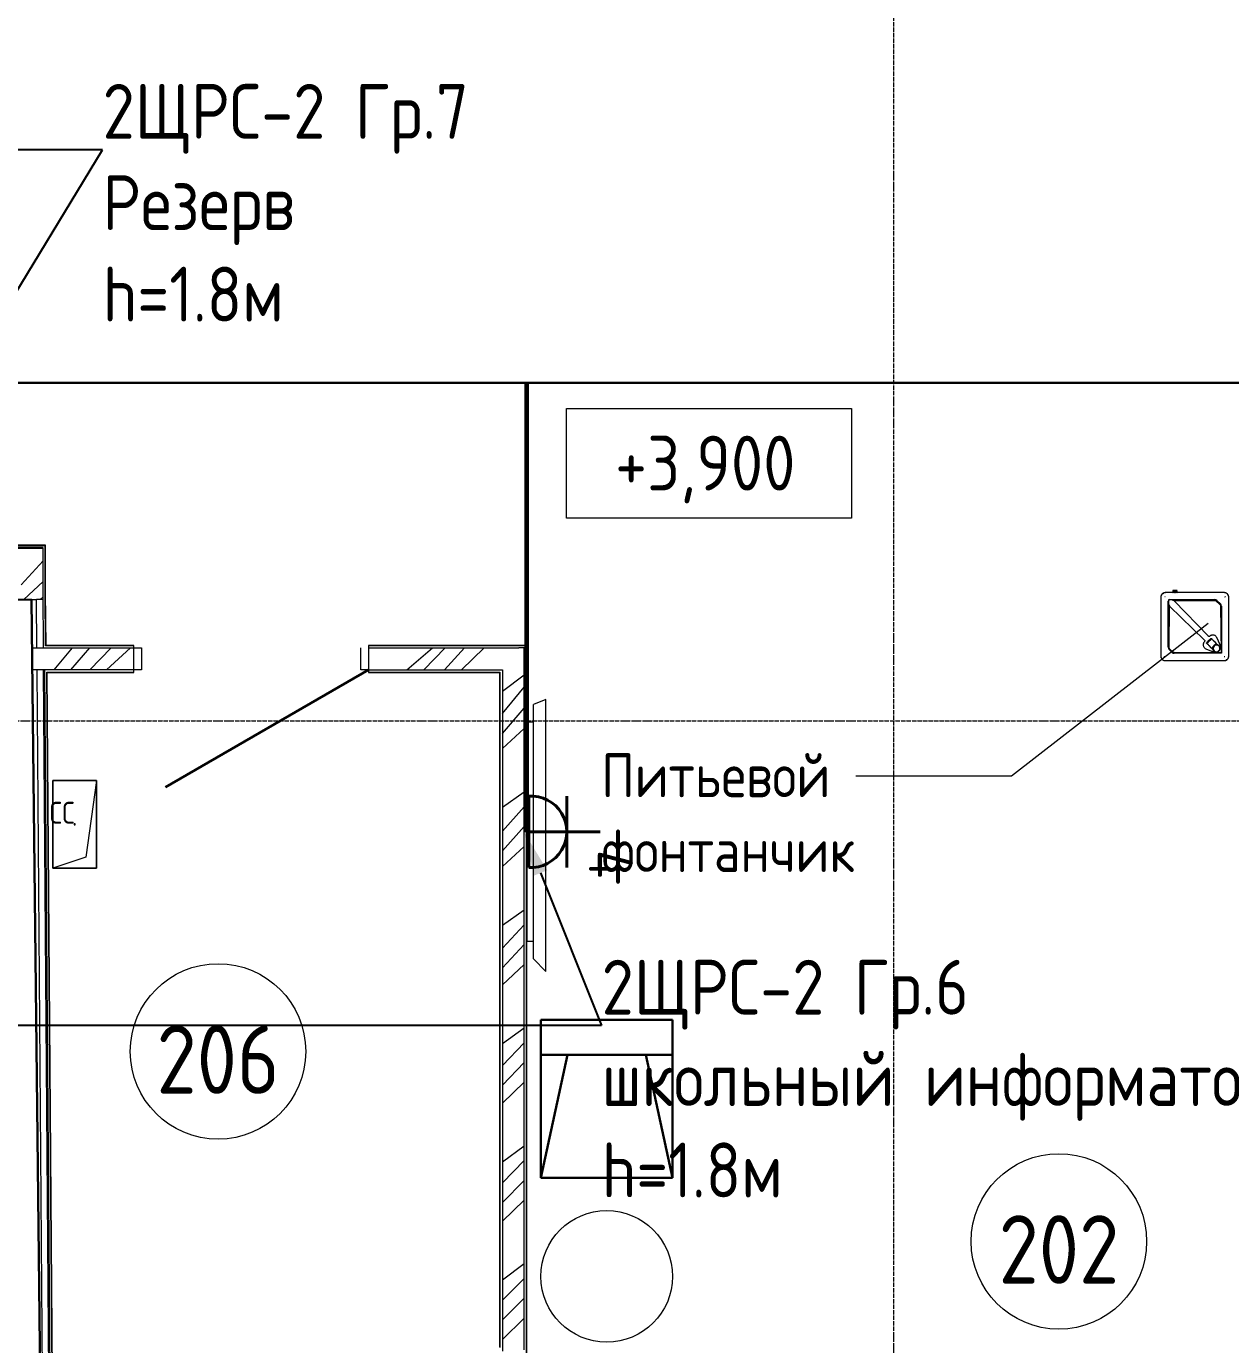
# Model space of a CAD drawing. Header units: millimetres. Extents: x -32 to 417638015, y -35 to 175284279.
# Drawn here: x 416927721 to 416933212, y 175237150 to 175243161 of the extents above; entities that cross this region are included whole.
import ezdxf
from ezdxf import colors
from ezdxf.entities.mleader import LeaderData, LeaderLine
from ezdxf.math import Vec2, Vec3

# ---------------------------------------------------------------- set-up
doc = ezdxf.new("R2010")
doc.units = ezdxf.units.MM
doc.linetypes.add('ADSK_Линия сетки', pattern=[25, 20, -2.5, 0, -2.5])
for name, color, linetype, lineweight in [('_ЭМ_гофра', 5, 'Continuous', 60), ('_ЭМ_ТХобщее_слой', 7, 'Continuous', 30), ('Аннотация', 7, 'Continuous', 18), ('Двери', 7, 'Continuous', 9), ('Обобщенные модели', 7, 'Continuous', 18), ('Оси', 253, 'Continuous', 9), ('Отметки', 7, 'Continuous', 9), ('Перекрытие', 7, 'Continuous', 18), ('Сантехника', 7, 'Continuous', 18), ('Стены несущие', 7, 'Continuous', 30), ('Стены отделка', 7, 'Continuous', 30), ('Стены штриховка', 7, 'Continuous', 9), ('ТХ', 5, 'Continuous', 0), ('ШТРИХОВКА', 252, 'Continuous', 15), ('ЭМ', 5, 'Continuous', 40), ('ЭМ_Лоток 1_2', 162, 'Continuous', 30), ('ЭОМ_Кабель Быт. розеток', 5, 'Continuous', 30)]:
    doc.layers.add(name, color=color, linetype=linetype, lineweight=lineweight)
doc.layers.add('_ЭМ_Надписи', color=7, linetype='Continuous')
doc.layers.add('ЭОМ_Лотки рабочие', color=5, linetype='Continuous')
doc.layers.add('Линии', color=7, linetype='Continuous', lineweight=9, true_color=0x00a600)
doc.styles.add('GOST Common', font='GOST_Common.ttf', dxfattribs={"width": 0.9, "height": 349.9999999999996})
doc.styles.add('GOST Common_1', font='GOST_Common.ttf', dxfattribs={"width": 0.9, "height": 250})
doc.styles.add('GOST Common_4', font='GOST_Common.ttf', dxfattribs={"width": 0.9, "height": 199.9999999999999})
doc.styles.add('GOST Common_5', font='GOST_Common.ttf', dxfattribs={"width": 0.9, "height": 200})
doc.styles.add('ЭОМ', font='isocpeur.ttf', dxfattribs={"width": 0.85, "height": 250})
doc.linetypes.add('Cable in the tray', pattern='A,5,[130,ltypeshp.shx,S=1,R=0,X=0,Y=0],1.5,[130,ltypeshp.shx,S=1.5,R=90,X=0,Y=-1],1,[130,ltypeshp.shx,S=1,R=0,X=0.5,Y=0],5', length=12.5)
pattern_1 = [(45, (686.3573730537319, 338.699590410115), (-269.4076836320746, 269.4076836320746), []), (45, (776.1599730537273, 338.699590410115), (-269.4076836320746, 269.4076836320746), []), (45, (865.9625730537227, 338.699590410115), (-269.4076836320746, 269.4076836320746), []), (45, (955.7653730537277, 338.699590410115), (-269.4076836320746, 269.4076836320746), [])]

# ---------------------------------------------------------------- blocks, each defined once
blk = doc.blocks.new('Тх 2 этаж')
at = {"color": 252, "true_color": 0x939598}
for p, q in [((50616.73850739014, 4224.753033608955), (50616.7385073863, 4944.753033607092)), ((50616.73850739014, 4224.753033608955), (50616.73850738455, 4944.753033607092)), ((50616.73850738636, 4944.753033608838), (51216.73850738636, 4944.75303361268)), ((51216.73850739002, 4224.753033614543), (51216.73850738641, 4944.753033614543)), ((50616.73850738717, 4784.533789311594), (51216.73850738711, 4784.533789313049)), ((51216.73850738711, 4784.533789312642), (50616.73850738717, 4784.533789308218)), ((50616.73850738269, 4224.753033614543), (50738.21215330018, 4784.533789313224)), ((50616.73850738269, 4224.753033610818), (50738.21215330018, 4784.533789313224)), ((51216.73850739002, 4224.753033614543), (51095.26486147253, 4784.533789313224)), ((51216.73850739002, 4224.753033610818), (51095.26486147253, 4784.533789313224)), ((51216.73850738996, 4224.753033609886), (50616.73850739014, 4224.753033608024)), ((51216.73850738996, 4224.753033613029), (50616.73850739014, 4224.753033609537))]:
    blk.add_line(p, q, dxfattribs=at)
at = {"layer": 'ТХ', "color": 252, "true_color": 0x939598}
for p, q in [((50582.7817554106, 6302.580593747029), (50552.7817554106, 6302.580593747029)), ((50552.7817554106, 6302.580593747029), (50552.7817554106, 5302.580593747029)), ((50582.7817554106, 5302.580593747029), (50552.7817554106, 5302.580593747029))]:
    blk.add_line(p, q, dxfattribs=at)
at = {"layer": 'ТХ', "color": 8}
for points in [[(50639.35029790553, 5166.012051252124), (50639.35029790553, 6406.012051252124), (50582.7817554106, 6382.580593747029)], [(50639.35029790553, 5166.012051252124), (50582.7817554106, 5222.580593747029), (50582.7817554106, 6382.580593747029)]]:
    blk.add_lwpolyline(points, dxfattribs=at)
at = {"layer": 'ТХ', "color": 252, "lineweight": 0, "true_color": 0x939598}
blk.add_circle((50916.73850739002, 3774.753033608955), 300, dxfattribs=at)
blk = doc.blocks.new('План 2 этажа')
at = {"lineweight": 9}
h = blk.add_hatch(dxfattribs=at)
h.set_pattern_fill('ANSI34', color=8, scale=20)
h.set_pattern_definition(pattern_1)
h.paths.add_polyline_path([(44851.35737305379, 8633.699590409546), (44751.35737305379, 8633.699590409546), (44751.35737305379, 5758.699590409992), (44851.35737305379, 5758.699590409992), (44851.35737305379, 5765.756545947838)])
h.paths.add_polyline_path([(44851.35737305379, 8965.756545947945), (44141.35737305379, 8965.756545947945), (44141.35737305379, 8865.756545947945), (44751.35737305379, 8865.756545947945), (44751.35737305379, 8633.699590409546), (44851.35737305379, 8633.699590409546)])
h.paths.add_polyline_path([(43071.35737305379, 8965.756545947945), (42607.41075392498, 8965.756545947945), (42608.51118958526, 8865.756545947628), (43071.35737305379, 8865.756545947945)])
h.paths.add_polyline_path([(44839.46919659205, 4703.69959041012), (44851.35737305385, 4703.69959041012), (44851.35737305385, 5758.699590409999), (44751.35737305385, 5758.699590409999), (44751.35737305385, 4703.69959041012), (44826.35737305385, 4703.69959041012)])
h.paths.add_polyline_path([(38937.34206282522, -5867.991590473376), (39332.84206282522, -5867.991590473376), (39332.84206282522, -5096.400681382468), (38937.34206282522, -5096.400681382468)], flags=9)
h.paths.add_polyline_path([(487.3420628252206, -5523.805950022027), (882.8420628252206, -5523.805950022027), (882.8420628252206, -4752.21504093112), (487.3420628252206, -4752.21504093112)], flags=9)
h.paths.add_polyline_path([(3487.342062825221, -5523.805950022034), (3882.842062825221, -5523.805950022034), (3882.842062825221, -4752.215040931126), (3487.342062825221, -4752.215040931126)], flags=9)
h.paths.add_polyline_path([(7622.042062825232, -5523.80595002204), (8049.042062825232, -5523.80595002204), (8049.042062825232, -4752.215040931132), (7622.042062825232, -4752.215040931132)], flags=9)
h.paths.add_polyline_path([(10637.34206282522, -5523.805950022047), (11032.84206282522, -5523.805950022047), (11032.84206282522, -4752.215040931139), (10637.34206282522, -4752.215040931139)], flags=9)
h.paths.add_polyline_path([(18537.34206282522, -5523.80595002206), (18932.84206282522, -5523.80595002206), (18932.84206282522, -4752.215040931151), (18537.34206282522, -4752.215040931151)], flags=9)
h.paths.add_polyline_path([(31035.79092646157, -5523.805950022078), (31431.29092646157, -5523.805950022078), (31431.29092646157, -4752.21504093117), (31035.79092646157, -4752.21504093117)], flags=9)
h.paths.add_polyline_path([(42337.34206282522, -5523.805950022096), (42732.84206282522, -5523.805950022096), (42732.84206282522, -4752.215040931189), (42337.34206282522, -4752.215040931189)], flags=9)
h.paths.add_polyline_path([(49290.09206282522, -5523.805950022107), (49780.09206282522, -5523.805950022107), (49780.09206282522, -4752.2150409312), (49290.09206282522, -4752.2150409312)], flags=9)
h.paths.add_polyline_path([(-5981.157937174779, -5523.80595002202), (-5648.657937174779, -5523.80595002202), (-5648.657937174779, -4752.215040931112), (-5981.157937174779, -4752.215040931112)], flags=9)
h.paths.add_polyline_path([(55758.59206282522, -5523.805950022118), (56311.59206282522, -5523.805950022118), (56311.59206282522, -4752.21504093121), (55758.59206282522, -4752.21504093121)], flags=9)
h.paths.add_polyline_path([(-10042.69405789487, -119.3787014977906), (-9584.19405789487, -119.3787014977906), (-9584.19405789487, 652.2122075931175), (-10042.69405789487, 652.2122075931175)], flags=9)
h.paths.add_polyline_path([(-10026.94405789487, 8180.621298502202), (-9599.94405789487, 8180.621298502202), (-9599.94405789487, 8952.212207593111), (-10026.94405789487, 8952.212207593111)], flags=9)
h.paths.add_polyline_path([(-10011.64405789482, 12830.6212985022), (-9616.144057894824, 12830.6212985022), (-9616.144057894824, 13602.21220759311), (-10011.64405789482, 13602.21220759311)], flags=9)
h.paths.add_polyline_path([(-10042.69405789481, 20130.6212985022), (-9584.194057894812, 20130.6212985022), (-9584.194057894812, 20902.2122075931), (-10042.69405789481, 20902.2122075931)], flags=9)
h.paths.add_polyline_path([(-10011.64405789477, 36430.62129850218), (-9616.144057894766, 36430.62129850218), (-9616.144057894766, 37202.21220759309), (-10011.64405789477, 37202.21220759309)], flags=9)
h.paths.add_polyline_path([(-10058.89405789471, 42930.62129850216), (-9568.894057894708, 42930.62129850216), (-9568.894057894708, 43702.21220759307), (-10058.89405789471, 43702.21220759307)], flags=9)
h.paths.add_polyline_path([(-10026.94405789487, 1680.62129850221), (-9599.94405789487, 1680.62129850221), (-9599.94405789487, 2452.212207593117), (-10026.94405789487, 2452.212207593117)], flags=9)
h.paths.add_polyline_path([(46258.59206282522, -5523.805950022103), (46811.59206282522, -5523.805950022103), (46811.59206282522, -4752.215040931194), (46258.59206282522, -4752.215040931194)], flags=9)
h = blk.add_hatch()
h.set_pattern_fill('ANSI34', color=8, scale=20)
h.set_pattern_definition(pattern_1)
h.paths.add_polyline_path([(42535.92272609222, 9422.044192953355), (40744.4878665476, 9422.044192953384), (40744.4878665476, 9066.341918496753), (40844.48786654766, 9066.34191849675), (40844.48786654766, 9322.04419295337), (42535.92272609222, 9322.044192953435)])
h.paths.add_polyline_path([(42656.92955357162, 9422.044192953355), (42535.92272609222, 9422.044192953355), (42535.92272609222, 9322.044192953435), (42556.92955357162, 9322.044192953435), (42556.92955357162, 9186.462795918487), (42656.92955357162, 9187.441863568827)])
at = {"layer": 'Аннотация', "color": 8, "lineweight": 20}
for p, q in [((45043.95603996294, 9557.225592508723), (45043.95603996294, 10057.22559250872)), ((45043.95603996294, 10057.22559250872), (46343.95603996294, 10057.22559250872)), ((46343.95603996294, 10057.22559250872), (46343.95603996294, 9557.225592508723)), ((46343.95603996294, 9557.225592508723), (45043.95603996294, 9557.225592508723))]:
    blk.add_line(p, q, dxfattribs=at)
at = {"layer": 'Аннотация', "color": 8}
for p, q in [((47969.39133530209, 9077.838878569059), (47073.77103354956, 8381.043858021796)), ((46819.4486757472, 8381.043858021796), (46363.79423486738, 8381.043858021796)), ((47073.77103354956, 8381.043858021796), (46819.4486757472, 8381.043858021796))]:
    blk.add_line(p, q, dxfattribs=at)
at = {"layer": 'Двери', "color": 8, "lineweight": 30}
blk.add_line((44141.3573730538, 8865.756545946977), (43214.71019100445, 8330.756545946975), dxfattribs=at)
at = {"layer": 'Линии', "color": 8}
for centre in [(43454.940588678, 7125.961859948991), (47289.29681928712, 6259.574660462851)]:
    blk.add_circle(centre, 400, dxfattribs=at)
at = {"layer": 'Обобщенные модели', "color": 8}
for p, q in [((42701.35737305373, 7961.439942867506), (42701.35737305373, 8361.439942867511)), ((42701.35737305373, 8361.439942867511), (42901.35737305373, 8361.439942867511)), ((42901.35737305373, 8361.439942867511), (42701.35737305373, 8361.439942867511)), ((42701.35737305373, 8361.439942867511), (42701.35737305373, 7961.439942867506)), ((42901.35737305373, 8361.439942867511), (42851.35737305374, 8011.439942867509)), ((42901.35737305373, 8361.439942867511), (42901.35737305373, 7961.439942867506)), ((42901.35737305373, 7961.439942867506), (42901.35737305373, 8361.439942867511)), ((42851.35737305374, 8011.439942867509), (42701.35737305373, 7961.439942867506)), ((42901.35737305373, 7961.439942867506), (42701.35737305373, 7961.439942867506)), ((42701.35737305373, 7961.439942867506), (42901.35737305373, 7961.439942867506))]:
    blk.add_line(p, q, dxfattribs=at)
for radius, start, end in [(2.500000000000002, 0, 180), (2.499999999999998, 120.0000000000103, 180), (2.500000000000002, 180, 0), (2.499999999999999, 239.9999999999897, 345.0000000000325), (2.500000000000002, 14.99999999996748, 90)]:
    blk.add_arc((42801.35737305373, 8161.439942867509), radius, start, end, dxfattribs=at)
at = {"layer": 'Оси', "color": 8, "linetype": 'ADSK_Линия сетки'}
for p, q in [((46535.92272609216, -4690.674102031721), (46535.92272609228, 43330.54485976358)), ((-9428.371165078948, 8633.699590409724), (56691.21025106532, 8633.69959040951))]:
    blk.add_line(p, q, dxfattribs=at)
at = {"layer": 'Перекрытие', "color": 8}
for p, q in [((43071.35737305379, 8965.756545947937), (43106.35737305373, 8965.756545947937)), ((43106.35737305373, 8965.75654594793), (43106.35737305373, 8865.756545947937)), ((44106.35737305379, 8865.756545947937), (44106.35737305373, 8965.75654594793)), ((43106.35737305373, 8865.756545947937), (43071.35737305379, 8865.756545947937)), ((44141.35737305379, 8865.756545947937), (44106.35737305373, 8865.756545947937))]:
    blk.add_line(p, q, dxfattribs=at)
at = {"layer": 'Сантехника', "color": 8}
for p, q in [((47772.49195984322, 9200.128395515074), (47774.35066443951, 9200.128395515068)), ((48042.85737305399, 9218.128395515078), (47774.85737305399, 9218.128395515078)), ((47808.8294188423, 9218.17440643988), (47807.35569828393, 9218.17440643988)), ((47808.62444828393, 9218.17440643988), (47809.92818857335, 9218.17440643988)), ((47815.60569828393, 9218.17440643988), (47812.85569828393, 9218.17440643988)), ((47816.15569828393, 9218.17440643988), (47820.55569828393, 9218.17440643988)), ((47816.15569828393, 9218.17440643988), (47820.55569828393, 9218.17440643988)), ((47823.85569828393, 9218.17440643988), (47821.10569828393, 9218.17440643988)), ((47826.78320799451, 9218.17440643988), (47828.08694828393, 9218.17440643988)), ((47829.35569828393, 9218.17440643988), (47827.88197772556, 9218.17440643988)), ((48045.85737305389, 9197.635104129493), (48045.85737305389, 9199.49380872575)), ((48046.73479819082, 9200.12839551508), (48048.34066649029, 9200.128395515087)), ((48048.58900854414, 9199.502516497074), (48048.58900854414, 9198.327175746692)), ((47753.85737305399, 9197.128395515081), (47753.85737305399, 8929.128395515081)), ((47787.23237305394, 8969.341598950647), (47787.23237305394, 9178.878395515148)), ((47788.43020542494, 9178.878395515148), (47788.43020542494, 9170.946329154964)), ((47788.82587201142, 9167.861641127274), (47793.41247417305, 9155.897275069105)), ((47791.47547129152, 8969.341598950647), (47793.41247417305, 9155.897275069101)), ((47793.41247417305, 9155.897275069101), (47952.73578728196, 9001.428905791561)), ((47795.4823730539, 9187.128395515112), (48000.26916961833, 9187.128395515112)), ((47799.10746034524, 9185.930563144106), (47795.4823730539, 9185.930563144108)), ((47795.68548523728, 9187.128395515112), (47796.88331760828, 9185.930563144108)), ((47796.88331760828, 9185.93056314411), (47795.68548523728, 9187.128395515112)), ((47814.3586359925, 9180.870810040708), (47802.19214837292, 9185.534896557623)), ((47814.3586359925, 9180.870810040708), (48000.26916961833, 9182.487826309838)), ((47970.80286222187, 9019.495980731466), (47814.3586359925, 9180.870810040708)), ((48006.94864639915, 9179.807872295929), (48023.38242873051, 9163.815247756094)), ((48010.16866455494, 9183.027890451724), (48026.38186799054, 9166.814687016127)), ((48026.33878129623, 9156.915192079516), (48028.5951171964, 8943.390651372622)), ((48030.48237305393, 9156.915192079516), (48030.48237305393, 8941.503395515088)), ((48063.85737305399, 8929.128395515081), (48063.85737305399, 9197.128395515081)), ((47805.17108155288, 8945.603900578477), (47791.33287811733, 8959.442104014035)), ((47807.91374843827, 8948.346567463865), (47794.26426152662, 8962.373487423329)), ((47958.80646632492, 8962.599178281367), (47992.20606194592, 8947.590383868466)), ((47963.29888338454, 8986.704202234498), (47966.26777553746, 8983.735310081562)), ((47966.48251200665, 8983.940623397319), (47963.38466172348, 8986.625428804507)), ((47983.54800879172, 8967.224556341736), (47975.6088537957, 8975.163711337755)), ((47985.08288245809, 8965.689682675364), (47983.54800879172, 8967.224556341735)), ((47994.2405655651, 8956.531999568353), (47985.08288245809, 8965.689682675364)), ((47988.25045848759, 9005.717993031678), (47985.28156633465, 9008.686885184612)), ((47985.36033976458, 9008.601106845603), (47988.04514517176, 9005.503256562451)), ((47994.41990380053, 8952.79125764361), (47990.20278929488, 8968.29850269301)), ((47990.45535401772, 8969.252565023027), (48001.88969474517, 8981.245838316498)), ((47991.35371443421, 8967.14757755367), (47995.57082893987, 8951.640332504272)), ((48003.04061988452, 8980.094913177158), (47991.60627915706, 8968.10163988369)), ((47995.93067617864, 8997.268295826074), (47999.22568128815, 8993.973290716569)), ((47996.82205723133, 8996.376914773386), (48004.76121222731, 8988.437759777333)), ((48002.83227912302, 8981.545346273802), (48018.6334601714, 8978.109024558575)), ((48019.78438531074, 8976.958099419237), (48003.98320426236, 8980.394421134462)), ((48004.76121222731, 8988.437759777331), (48006.29608589369, 8986.90288611096)), ((48006.29608589369, 8986.90288611096), (48015.25609391562, 8977.942878089023)), ((48024.45108285211, 8979.805679097708), (48009.47259793006, 9013.223488470003)), ((48012.99028357521, 8947.863813848158), (48024.43263232052, 8959.865486606801)), ((48020.23892736914, 8976.711143870409), (48019.08800222979, 8977.86206900976)), ((48024.68519704337, 8960.819548936819), (48020.47440496575, 8976.303545046521)), ((47769.12573756375, 8927.929615283454), (47769.12573756375, 8926.75427453308)), ((47770.97994791711, 8926.128395515103), (47769.37407961763, 8926.128395515101)), ((47771.85737305394, 8928.621686900638), (47771.85737305394, 8926.762982304346)), ((47774.85737305399, 8908.128395515087), (48042.85737305399, 8908.128395515087)), ((48028.5951171964, 8943.390651372622), (47815.07057648949, 8945.28716654577)), ((48030.48237305393, 8941.503395515088), (47815.07057648949, 8941.503395515088)), ((47994.6499049051, 8952.393138327732), (47995.80083004444, 8951.242213188383)), ((47996.24480083799, 8951.001001073928), (48012.04769919736, 8947.564305890855)), ((48028.5951171964, 8943.390651372622), (48030.48237305393, 8941.503395515088)), ((48045.22278626463, 8926.128395515105), (48043.36408166836, 8926.128395515107))]:
    blk.add_line(p, q, dxfattribs=at)
at = {"layer": 'Сантехника', "color": 8, "lineweight": 9}
for p, q in [((47808.62444828398, 9228.19882073312), (47809.22303996103, 9227.60022905607)), ((47818.35569828393, 9228.19882073311), (47808.62444828393, 9228.19882073311)), ((47809.22303996103, 9227.60022905607), (47808.62444828398, 9227.001637379019)), ((47808.62444828398, 9227.001637379019), (47809.22303996103, 9226.403045701967)), ((47818.35569828393, 9227.001637379006), (47808.62444828393, 9227.001637379006)), ((47809.22303996103, 9226.403045701967), (47808.62444828398, 9225.804454024918)), ((47808.62444828398, 9225.804454024918), (47809.22303996103, 9225.205862347866)), ((47818.35569828393, 9225.804454024903), (47808.62444828393, 9225.804454024903)), ((47809.22303996103, 9225.205862347866), (47808.62444828398, 9224.607270670815)), ((47808.62444828398, 9224.607270670815), (47809.22303996103, 9224.008678993763)), ((47818.35569828393, 9224.6072706708), (47808.62444828393, 9224.6072706708)), ((47809.22303996103, 9224.008678993763), (47808.62444828398, 9223.410087316704)), ((47808.62444828398, 9223.410087316704), (47809.22303996103, 9222.811495639653)), ((47818.35569828393, 9223.410087316697), (47808.62444828393, 9223.410087316697)), ((47809.22303996103, 9222.811495639653), (47808.62444828398, 9222.212903962603)), ((47808.62444828398, 9222.212903962603), (47809.22303996104, 9221.614312285552)), ((47818.35569828393, 9222.212903962592), (47808.62444828393, 9222.212903962592)), ((47809.22303996103, 9221.614312285552), (47808.62444828398, 9221.0157206085)), ((47808.62444828398, 9221.0157206085), (47809.22303996104, 9220.417128931449)), ((47818.35569828393, 9221.01572060849), (47808.62444828393, 9221.01572060849)), ((47809.22303996104, 9220.417128931449), (47808.62444828398, 9219.8185372544)), ((47808.62444828398, 9219.8185372544), (47809.22303996104, 9219.219945577348)), ((47818.35569828393, 9219.818537254387), (47808.62444828393, 9219.818537254387)), ((47809.22303996104, 9219.219945577348), (47808.62444828398, 9218.621353900297)), ((47808.62444828398, 9218.621353900297), (47809.22303996104, 9218.022762223247)), ((47818.35569828393, 9218.621353900282), (47808.62444828393, 9218.621353900282)), ((47818.35569828393, 9227.60022905606), (47809.22303996098, 9227.60022905606)), ((47818.35569828393, 9226.403045701954), (47809.22303996098, 9226.403045701954)), ((47818.35569828393, 9225.205862347852), (47809.22303996098, 9225.205862347852)), ((47818.35569828393, 9224.008678993749), (47809.22303996098, 9224.008678993749)), ((47818.35569828393, 9222.811495639644), (47809.22303996098, 9222.811495639644)), ((47818.35569828393, 9221.614312285541), (47809.22303996098, 9221.614312285541)), ((47818.35569828393, 9220.417128931438), (47809.22303996098, 9220.417128931438)), ((47818.35569828393, 9219.219945577335), (47809.22303996098, 9219.219945577335)), ((47810.85569828393, 9228.19882073311), (47818.35569828393, 9228.19882073311)), ((47818.35569828393, 9228.19882073311), (47825.85569828393, 9228.19882073311)), ((47828.08694828393, 9228.19882073311), (47818.35569828393, 9228.19882073311)), ((47827.48835660688, 9227.60022905606), (47818.35569828393, 9227.60022905606)), ((47828.08694828393, 9227.001637379006), (47818.35569828393, 9227.001637379006)), ((47827.48835660688, 9226.403045701954), (47818.35569828393, 9226.403045701954)), ((47828.08694828393, 9225.804454024903), (47818.35569828393, 9225.804454024903)), ((47827.48835660688, 9225.205862347852), (47818.35569828393, 9225.205862347852)), ((47828.08694828393, 9224.6072706708), (47818.35569828393, 9224.6072706708)), ((47827.48835660688, 9224.008678993749), (47818.35569828393, 9224.008678993749)), ((47828.08694828393, 9223.410087316697), (47818.35569828393, 9223.410087316697)), ((47827.48835660688, 9222.811495639644), (47818.35569828393, 9222.811495639644)), ((47828.08694828393, 9222.212903962592), (47818.35569828393, 9222.212903962592)), ((47827.48835660688, 9221.614312285541), (47818.35569828393, 9221.614312285541)), ((47828.08694828393, 9221.01572060849), (47818.35569828393, 9221.01572060849)), ((47827.48835660688, 9220.417128931438), (47818.35569828393, 9220.417128931438)), ((47828.08694828393, 9219.818537254387), (47818.35569828393, 9219.818537254387)), ((47827.48835660688, 9219.219945577335), (47818.35569828393, 9219.219945577335)), ((47828.08694828393, 9218.621353900282), (47818.35569828393, 9218.621353900282)), ((47827.48835660693, 9227.60022905607), (47828.08694828398, 9228.19882073312)), ((47828.08694828398, 9227.001637379019), (47827.48835660693, 9227.60022905607)), ((47827.48835660693, 9226.403045701967), (47828.08694828398, 9227.001637379019)), ((47828.08694828398, 9225.804454024918), (47827.48835660693, 9226.403045701967)), ((47827.48835660693, 9225.205862347866), (47828.08694828398, 9225.804454024918)), ((47828.08694828398, 9224.607270670815), (47827.48835660693, 9225.205862347866)), ((47827.48835660693, 9224.008678993763), (47828.08694828398, 9224.607270670815)), ((47828.08694828398, 9223.410087316704), (47827.48835660693, 9224.008678993763)), ((47827.48835660693, 9222.811495639653), (47828.08694828398, 9223.410087316704)), ((47828.08694828398, 9222.212903962603), (47827.48835660693, 9222.811495639653)), ((47827.48835660693, 9221.614312285552), (47828.08694828398, 9222.212903962603)), ((47828.08694828398, 9221.0157206085), (47827.48835660693, 9221.614312285552)), ((47827.48835660693, 9220.417128931449), (47828.08694828398, 9221.0157206085)), ((47828.08694828398, 9219.8185372544), (47827.48835660693, 9220.417128931449)), ((47827.48835660693, 9219.219945577348), (47828.08694828398, 9219.8185372544)), ((47828.08694828398, 9218.621353900297), (47827.48835660693, 9219.219945577348)), ((47827.48835660693, 9218.022762223247), (47828.08694828398, 9218.621353900297))]:
    blk.add_line(p, q, dxfattribs=at)
at = {"layer": 'Сантехника', "color": 8, "flags": 128}
for points in [[(47774.85737305399, 9218.128395515078), (47774.01759703607, 9218.11159775496), (47773.17916448064, 9218.061231347432), (47772.34341670093, 9217.977376868002), (47771.5116907151, 9217.860168465966), (47770.6853171073, 9217.709793649741), (47769.86561789902, 9217.526492986974), (47769.05390443414, 9217.310559719604), (47768.25147528105, 9217.062339294804), (47767.45961415521, 9216.782228812317), (47766.6795878655, 9216.470676389132), (47765.91264428761, 9216.128180442696), (47765.16001036762, 9215.75528889344), (47764.42289015927, 9215.352598288306), (47763.70246289766, 9214.920752846356), (47762.99988111269, 9214.46044342818), (47762.31626878538, 9213.97240643065), (47761.6527195496, 9213.457422608853), (47761.0102949426, 9212.916315827038), (47760.39002270667, 9212.349951740633), (47759.7928951451, 9211.759236411373), (47759.2198675346, 9211.145114857743), (47758.67185659712, 9210.50856954325), (47758.14973903323, 9209.850618804587), (47757.65435011967, 9209.172315222597), (47757.18648237303, 9208.474743938312), (47756.74688428188, 9207.759020916968), (47756.33625910941, 9207.026291162729), (47755.95526376828, 9206.277726886889), (47755.60450776979, 9205.514525632609), (47755.28455224868, 9204.737908359093), (47754.99590906555, 9203.949117488293), (47754.73903998792, 9203.149414917354), (47754.51435595151, 9202.340079999776), (47754.32221640285, 9201.522407498796), (47754.16292872424, 9200.697705515982), (47754.03674774197, 9199.867293398574), (47753.94387531871, 9199.032499628836), (47753.8844600305, 9198.194659698678), (47753.85859692917, 9197.35511397331), (47753.85737305399, 9197.128395515081)], [(48063.85737305399, 9197.128395515081), (48063.84057529388, 9197.968171532997), (48063.79020888635, 9198.806604088431), (48063.70635440692, 9199.642351868139), (48063.58914600487, 9200.474077853982), (48063.43877118865, 9201.30045146178), (48063.25547052588, 9202.120150670047), (48063.03953725851, 9202.931864134918), (48062.79131683372, 9203.734293288024), (48062.51120635124, 9204.52615441385), (48062.19965392804, 9205.306180703565), (48061.85715798161, 9206.073124281464), (48061.48426643235, 9206.825758201447), (48061.08157582722, 9207.562878409795), (48060.64973038527, 9208.283305671415), (48060.18942096709, 9208.985887456376), (48059.70138396956, 9209.66949978369), (48059.18640014776, 9210.33304901947), (48058.64529336595, 9210.97547362648), (48058.07892927955, 9211.5957458624), (48057.48821395028, 9212.192873423965), (48056.87409239666, 9212.76590103446), (48056.23754708216, 9213.313911971953), (48055.5795963435, 9213.836029535849), (48054.90129276151, 9214.3314184494), (48054.20372147722, 9214.799286196048), (48053.48799845589, 9215.238884287191), (48052.75526870164, 9215.649509459665), (48052.0067044258, 9216.030504800789), (48051.24350317152, 9216.381260799282), (48050.466885898, 9216.701216320389), (48049.67809502721, 9216.989859503523), (48048.87839245627, 9217.246728581145), (48048.06905753869, 9217.471412617559), (48047.25138503771, 9217.663552166214), (48046.42668305489, 9217.822839844834), (48045.59627093749, 9217.9490208271), (48044.76147716774, 9218.041893250369), (48043.9236372376, 9218.101308538566), (48043.08409151221, 9218.12717163991), (48042.85737305399, 9218.128395515078)], [(47788.43020542494, 9170.946329154964), (47788.44271550777, 9170.346268247895), (47788.47969996833, 9169.747366538542), (47788.53954525437, 9169.175752816995), (47788.61964044509, 9168.656365357276), (47788.71649116006, 9168.211863914228), (47788.82587201142, 9167.861641127274)], [(47802.19214837292, 9185.534896557623), (47801.84192558597, 9185.644277408988), (47801.39742414292, 9185.741128123955), (47800.87803668321, 9185.821223314679), (47800.30642296166, 9185.881068600713), (47799.70752125231, 9185.918053061276), (47799.10746034524, 9185.930563144108)], [(47963.38466172348, 8986.625428804507), (47963.07768461708, 8986.993264541907), (47962.9012001587, 8987.463167370486), (47962.86503957481, 8988.008960927913), (47962.97121722348, 8988.60024129012), (47963.21381838268, 8989.204070649415)], [(47963.21381838269, 8989.204070649414), (47966.86466025507, 8995.08942487852), (47971.50184907486, 9000.483919494221), (47976.89634369056, 9005.121108314017), (47982.78169791967, 9008.77195018641)], [(47982.78169791967, 9008.771950186403), (47983.38552727896, 9009.014551345606), (47983.97680764117, 9009.12072899427), (47984.52260119859, 9009.084568410386), (47984.99250402718, 9008.908083952005), (47985.36033976458, 9008.601106845601)], [(47753.85737305399, 8929.128395515081), (47753.87417081412, 8928.288619497165), (47753.92453722164, 8927.450186941733), (47754.00839170106, 8926.614439162016), (47754.12560010311, 8925.782713176182), (47754.27597491933, 8924.956339568384), (47754.4592755821, 8924.136640360117), (47754.67520884947, 8923.324926895237), (47754.92342927425, 8922.522497742139), (47755.20353975676, 8921.730636616305), (47755.51509217994, 8920.9506103266), (47755.85758812638, 8920.183666748691), (47756.23047967563, 8919.431032828717), (47756.63317028076, 8918.693912620358), (47757.06501572271, 8917.97348535874), (47757.52532514089, 8917.270903573788), (47758.01336213842, 8916.587291246466), (47758.52834596023, 8915.923742010686), (47759.06945274204, 8915.281317403682), (47759.63581682843, 8914.661045167764), (47760.22653215771, 8914.06391760619), (47760.84065371133, 8913.490889995695), (47761.47719902583, 8912.942879058202), (47762.13514976448, 8912.420761494315), (47762.81345334648, 8911.925372580756), (47763.51102463077, 8911.457504834116), (47764.22674765211, 8911.017906742964), (47764.95947740634, 8910.6072815705), (47765.70804168218, 8910.226286229374), (47766.47124293646, 8909.875530230873), (47767.24786020998, 8909.555574709766), (47768.03665108078, 8909.266931526641), (47768.83635365173, 8909.01006244901), (47769.6456885693, 8908.785378412604), (47770.46336107027, 8908.593238863941), (47771.28806305309, 8908.433951185321), (47772.11847517049, 8908.307770203055), (47772.95326894024, 8908.214897779795), (47773.79110887039, 8908.155482491598), (47774.63065459577, 8908.129619390254), (47774.85737305399, 8908.128395515087)], [(48042.85737305399, 8908.128395515087), (48043.69714907192, 8908.145193275202), (48044.53558162734, 8908.195559682732), (48045.37132940705, 8908.279414162153), (48046.20305539289, 8908.396622564187), (48047.02942900069, 8908.546997380414), (48047.84912820896, 8908.730298043181), (48048.66084167384, 8908.94623131056), (48049.46327082692, 8909.194451735351), (48050.25513195276, 8909.474562217847), (48051.03515824247, 8909.786114641023), (48051.80210182037, 8910.128610587468), (48052.55473574036, 8910.501502136713), (48053.29185594872, 8910.90419274185), (48054.01228321032, 8911.336038183807), (48054.71486499528, 8911.796347601985), (48055.3984773226, 8912.284384599505), (48056.06202655838, 8912.79936842131), (48056.70445116539, 8913.340475203126), (48057.32472340132, 8913.906839289522), (48057.92185096288, 8914.49755461879), (48058.49487857337, 8915.111676172412), (48059.04288951087, 8915.748221486914), (48059.56500707475, 8916.406172225568), (48060.06039598831, 8917.084475807558), (48060.52826373495, 8917.782047091852), (48060.9678618261, 8918.497770113196), (48061.37848699858, 8919.230499867426), (48061.75948233969, 8919.979064143265), (48062.11023833819, 8920.742265397554), (48062.43019385931, 8921.518882671071), (48062.71883704243, 8922.30767354187), (48062.97570612006, 8923.10737611281), (48063.20039015647, 8923.916711030386), (48063.39252970513, 8924.734383531366), (48063.55181738374, 8925.559085514173), (48063.67799836602, 8926.38949763158), (48063.77087078928, 8927.224291401328), (48063.83028607748, 8928.062131331477), (48063.85614917883, 8928.901677056854), (48063.85737305399, 8929.128395515081)]]:
    blk.add_lwpolyline(points, dxfattribs=at)
at = {"layer": 'Сантехника', "color": 8}
for centre, radius, start, end in [((47774.85737305394, 9197.12839551507), 20.99999999998958, 140.2839947038762, 180), ((47774.85737305394, 9197.12839551507), 20.99999999998958, 113.6770967983644, 135.8149915122016), ((47771.86287989775, 9202.628395515036), 12.99999999999999, 122.0346134766569, 132.0600837746558), ((47774.85737305394, 9197.12839551507), 20.99999999998958, 102.5039300360908, 111.3737143650064), ((47774.85737305394, 9197.12839551507), 20.99999999998955, 90, 97.6171566622461), ((48042.85737305394, 9197.12839551507), 20.99999999998952, 50.28399470372943, 90), ((48042.85737305394, 9197.12839551507), 20.99999999998952, 23.67709679837615, 45.81499151219952), ((48042.85737305394, 9197.12839551507), 20.99999999998954, 12.50393003584219, 21.37371436520052), ((48042.85737305394, 9197.12839551507), 20.99999999998957, 0, 7.617156662128985), ((47795.4823730539, 9178.878395515148), 8.249999999963428, 90, 180), ((47795.4823730539, 9178.878395515148), 7.052167628959346, 90, 180), ((48000.26916961833, 9173.128395515112), 14.00000000000012, 45.0000000000737, 90), ((48016.48237305393, 9156.915192079516), 14.00000000000018, 0, 45.0000000000737), ((47801.23237305394, 8969.341598950647), 14.00000000000014, 180, 225.0000000000737), ((47774.85737305394, 8929.12839551507), 20.99999999998959, 180, 187.1754093742181), ((47774.85737305394, 8929.12839551507), 20.99999999998957, 192.5039300358422, 201.3737143652005), ((47774.85737305394, 8929.12839551507), 20.99999999998956, 203.6770967983761, 225.8149915121269), ((47774.85737305394, 8929.12839551507), 20.99999999998955, 230.2839947037294, 270), ((47815.07057648949, 8955.503395515088), 14.00000000000015, 225.0000000000737, 270), ((48042.85737305394, 8929.12839551507), 20.99999999998953, 270, 277.6171566622461), ((48042.85737305394, 8929.12839551507), 20.99999999998956, 282.5039300356838, 291.3737143654326), ((48042.85737305394, 8929.12839551507), 20.99999999998957, 293.6770967983226, 315.8149915122016), ((48045.85186621012, 8923.628395515103), 13.00000000000001, 302.0346134766569, 312.0600837747256), ((48042.85737305394, 8929.12839551507), 20.99999999998956, 320.2839947038762, 0)]:
    blk.add_arc(centre, radius, start, end, dxfattribs=at)
for centre, major_axis, ratio, start_param, end_param in [((47968.38909588097, 8985.85663042511), (2.121320343559622, 2.121320343559665), 0.6691306063588587, 2.01620351510258, 3.199064863080772), ((47989.69138474295, 8982.294383826173), (22.70975733610698, 22.70975733610766), 0.6691306063588601, 1.125389138488788, 2.016203515102494), ((47744.70608462969, 8744.260942171746), (230.9027691660047, 230.902769166012), 0.6691306063588588, 0, 0.05747220949082692), ((47986.12913814397, 9003.59667268811), (2.121320343559612, 2.121320343559675), 0.6691306063588609, 6.225713097689566, 7.408574445668363), ((48227.72482639734, 9227.279683939394), (230.9027691660047, 230.9027691660121), 0.6691306063588591, 3.084120444098905, 3.141592653589771), ((47991.14537367273, 8968.598010650314), (0.7071067811865122, 0.707106781186586), 0.9510565162951398, 1.595876697681477, 2.643074248878042), ((47992.29629881206, 8967.447085510974), (0.7071067811866351, 0.7071067811864714), 0.9510565162951513, 1.595876697681637, 2.643074248878234), ((48007.99965452178, 8963.986114047235), (10.8907910240618, 10.89079102406147), 0.9510565162951542, 1.570796326794909, 4.712388980384692), ((48007.99965452178, 8963.986114047235), (10.89079102406176, 10.8907910240614), 0.9510565162951539, 4.712388980384693, 7.85398163397449), ((48002.57971440018, 8980.591283943782), (0.7071067811863435, 0.707106781186762), 0.9510565162951523, 0.5486791464846914, 1.595876697681225), ((48003.73063953952, 8979.440358804442), (0.7071067811865976, 0.707106781186514), 0.9510565162951506, 0.5486791464850701, 1.595876697681583), ((48019.5318205879, 8976.004037089217), (0.7071067811864356, 0.7071067811866715), 0.9510565162951443, 5.784666902467666, 6.831864453664395), ((48023.74261266552, 8960.520040979516), (0.7071067811864752, 0.7071067811866174), 0.9510565162951513, 4.737469351271228, 5.784666902467784), ((47996.49149167414, 8951.932874818134), (0.6906616297533162, 0.6906616297534995), 0.9510565162951385, 2.643074248878061, 3.690271800074629), ((48012.30026392021, 8948.518368220874), (0.7071067811864755, 0.7071067811866117), 0.9510565162951601, 3.690271800074661, 4.737469351271182)]:
    blk.add_ellipse(centre, major_axis=major_axis, ratio=ratio, start_param=start_param, end_param=end_param, dxfattribs=at)
for points in [[(48000.26916961833, 9182.487826309838), (48001.10834232817, 9182.49138526437), (48002.72313813292, 9182.297157598237), (48005.04562983225, 9181.364695410812), (48006.3455959526, 9180.389808085662), (48006.94864639915, 9179.80787229593)], [(48023.38242873051, 9163.815247756096), (48024.00678539112, 9163.202343216315), (48025.05876462544, 9161.872841422532), (48026.08821445561, 9159.471889648727), (48026.32546851604, 9157.791364291717), (48026.33878129623, 9156.915192079516)], [(47980.0592972107, 9021.519931498577), (47979.14008415458, 9020.890642344233), (47978.27213276859, 9020.181760104293), (47977.44872516379, 9019.389948201948)], [(48009.47259793006, 9013.223488470003), (48008.80426653015, 9014.70115188205), (48007.17742041792, 9017.412659383204), (48003.78197970546, 9020.842749329839), (47999.68523226972, 9023.352807980189), (47995.10511104792, 9024.823084855305), (47990.30558311914, 9025.161454285611), (47985.56660879277, 9024.353761102244), (47982.61265649056, 9023.070153876626), (47981.24470928215, 9022.270715894094)], [(47794.26426152662, 8962.373487423329), (47793.65725113009, 8963.002626131114), (47792.64084964109, 8964.358810415762), (47791.67044894596, 8966.78208490189), (47791.47029558901, 8968.46637836158), (47791.47547129152, 8969.341598950647)], [(47952.80980527976, 8994.682136244177), (47951.66974753801, 8993.519388412968), (47949.72572508971, 8991.010805541766), (47947.76025044417, 8986.583071822728), (47946.91849506155, 8981.837272049122), (47947.23082035986, 8977.024387106276), (47948.68390662147, 8972.427222795353), (47951.18511319876, 8968.313068725476), (47954.61567541451, 8964.901769350061), (47957.32787558719, 8963.269366260669), (47958.80646632492, 8962.599178281369)], [(47815.07057648949, 8945.28716654577), (47814.16268763979, 8945.299312242805), (47812.42079738234, 8945.54265745039), (47809.92947754372, 8946.607657728455), (47808.54990157295, 8947.698670839349), (47807.91374843827, 8948.346567463865)]]:
    blk.add_open_spline(points, degree=3, dxfattribs=at)
for points, knots in [([(47977.44872516379, 9019.389948201948), (47976.84351807828, 9018.809165634744), (47975.74916145125, 9018.204256064), (47974.10154893696, 9018.012752926388), (47972.46164967737, 9018.257763097998), (47971.38861683712, 9018.896896401035), (47970.80286222187, 9019.495980731466)], [-1, -1, -1, -1, -0.6666666666666666, -0.5, -0.3333333333333333, 0, 0, 0, 0]), ([(47952.73578728196, 9001.428905791563), (47953.34482904492, 9000.833243153114), (47953.99266745043, 8999.741278276613), (47954.23489468253, 8998.073399321847), (47954.03067108268, 8996.399795555), (47953.40675439776, 8995.292261316717), (47952.80980527976, 8994.682136244177)], [-1, -1, -1, -1, -0.6666666666666666, -0.5, -0.3333333333333333, 0, 0, 0, 0]), ([(48013.4733167577, 8948.209493361985), (48013.9284936712, 8948.446443984927), (48017.79789441817, 8950.619922073545), (48021.64787626734, 8954.47000657866), (48023.90475179163, 8958.68409196865), (48024.26545785573, 8959.451236962697)], [-0.6261624964029927, -0.6261624964029927, -0.6261624964029927, -0.6261624964029927, -0.6000000000000001, -0.4, -0.3568135294439236, -0.3568135294439236, -0.3568135294439236, -0.3568135294439236]), ([(48024.83379161816, 8960.757783790361), (48025.07187606909, 8961.35194518275), (48025.94490730399, 8963.805663220259), (48026.77772979407, 8968.322632685844), (48026.41874232364, 8974.262590655906), (48025.26198325738, 8977.98062589801), (48024.45108285211, 8979.805679097708)], [-0.3326133605954605, -0.3326133605954605, -0.3326133605954605, -0.3326133605954605, -0.3, -0.2, -0.1, 0, 0, 0, 0]), ([(47992.20606194592, 8947.590383868464), (47994.03314703807, 8946.77678943367), (47997.75511945531, 8945.616063423533), (48004.56870388271, 8945.198011181734), (48009.29646905982, 8946.335947573254), (48011.89071586758, 8947.456956341726)], [-1, -1, -1, -1, -0.9, -0.8, -0.6559474038264383, -0.6559474038264383, -0.6559474038264383, -0.6559474038264383])]:
    blk.add_open_spline(points, degree=3, knots=knots, dxfattribs=at)
at = {"layer": 'Стены несущие', "color": 8}
for p, q in [((42656.92955357162, 9422.044192953355), (40744.4878665476, 9422.044192953384)), ((42604.97620539495, 9186.991518408737), (42224.99921151967, 9182.810116067161)), ((42675.9549694017, 2736.931186210527), (42604.97620539495, 9186.991518408737))]:
    blk.add_line(p, q, dxfattribs=at)
at = {"layer": 'Стены отделка', "color": 8, "lineweight": 9}
for p, q in [((42668.92955357162, 9434.044192953384), (40734.48786654766, 9434.044192953384)), ((42656.92955357162, 9187.441863568827), (42656.92955357162, 9422.044192953355)), ((42668.92955357162, 9218.991518409006), (42668.92955357162, 9434.044192953384)), ((42658.8445356263, 8965.756545947945), (42656.92972518079, 9218.923449147707)), ((42670.75411768036, 8977.756545947941), (42668.92938196252, 9219.01420772577)), ((42124.4878665476, 9186.991518408737), (42627.17038207076, 9186.991518408737)), ((42628.84367755626, 8965.756545947945), (42627.16867840162, 9187.216769238112)), ((43071.35737305379, 8977.756545947941), (42670.75411768036, 8977.756545947941)), ((43071.35737305379, 8853.756545947912), (43071.35737305379, 8977.756545947941)), ((44141.35737305379, 8977.756545947941), (44141.35737305379, 8853.756545947912)), ((44861.35737305385, 8977.756545947941), (44141.35737305379, 8977.756545947941)), ((44851.35737305379, 8965.756545947945), (44826.35737305379, 8965.756545947945)), ((44863.35737305379, 3823.699590410032), (44863.35737305379, 8975.756545947977)), ((42655.97126277926, 5379.079463526366), (42629.60002067272, 8865.756545947643)), ((42685.97212084936, 5379.079463526366), (42659.60087874276, 8865.756545947665)), ((42663.99810539366, 8865.756545947941), (42690.36934750027, 5379.079463526366)), ((42676.08920979564, 8853.756545947912), (43071.35737305379, 8853.756545947912)), ((42702.27892955428, 5391.079463526364), (42676.08920979564, 8853.756545947912)), ((44141.35737305379, 8853.756545947912), (44738.35737305385, 8853.756545947908)), ((44738.35737305385, 8853.756545947912), (44738.35737305379, 5777.756545947835)), ((44751.35737305379, 8865.756545947945), (44751.35737305379, 5758.69959040999))]:
    blk.add_line(p, q, dxfattribs=at)
at = {"layer": 'Стены штриховка', "color": 8}
for p, q in [((42666.92955357156, 9432.044192953232), (40732.4878665476, 9432.044192953428)), ((42666.92955357162, 9218.983955089327), (42666.92955357156, 9432.044192953228)), ((42668.76918733801, 8975.756545947977), (42666.92943916557, 9218.999081296079)), ((42656.92955357156, 9187.441863568758), (42627.16867840162, 9187.216769238112)), ((42607.41075392498, 8965.756545947945), (43071.35737305379, 8965.756545947945)), ((43071.35737305385, 8975.756545947908), (42668.76918733801, 8975.756545947977)), ((44863.35737305379, 8975.756545947977), (44141.35737305379, 8975.756545947908)), ((44141.35737305379, 8965.756545947945), (44826.35737305379, 8965.756545947945)), ((44851.35737305379, 5765.756545947838), (44851.35737305379, 8965.756545947945)), ((44861.35737305379, 3823.699590410032), (44861.35737305385, 8977.756545947941)), ((44863.35737305379, 8977.756545947941), (44861.35737305385, 8977.756545947941)), ((44863.35737305379, 8975.756545947977), (44863.35737305379, 8977.756545947941)), ((43071.35737305379, 8865.756545947945), (42608.51118958526, 8865.756545947628)), ((42674.07402572868, 8855.756545947945), (43071.35737305385, 8855.756545947945)), ((42700.29399921198, 5389.079463526398), (42674.07402572868, 8855.756545947945)), ((44141.35737305379, 8865.756545947945), (44751.35737305379, 8865.756545947945)), ((44141.35737305379, 8855.756545947945), (44740.35737305379, 8855.756545947945)), ((44740.35737305379, 8855.756545947945), (44740.35737305385, 5775.756545947871))]:
    blk.add_line(p, q, dxfattribs=at)
at = {"layer": 'ЭОМ_Лотки рабочие'}
blk.add_blockref('Тх 2 этаж', (-5689.424382357276, 2325.175952200887), dxfattribs=at)
at = {"layer": 'Аннотация', "color": 8, "attachment_point": 1, "line_spacing_factor": 1.022765581104984}
for s, insert, char_height, width, style in [('\\pxt1.8,3.6,5.4,7.2,9,10.8,12.6,14.4,16.2,18,19.8,21.6,23.4,25.2,27,28.8,30.6,32.4,34.2,36,37.8,39.6,41.4,43.2,45,46.8,48.6,50.4,52.2,54,55.8,57.6;{Питьевой фонтанчик}', (45202.93485986738, 8485.167122813877), 200, 1619.1, 'GOST Common_4'), ('\\pxt3.6,7.2,10.8,14.4,18,21.6,25.2,28.8,32.4,36,39.6,43.2,46.8,50.4,54,57.6,61.2,64.8,68.4,72,75.6,79.2,82.8,86.4,90,93.6,97.2,100.8,104.4,108,111.6,115.2;{СС}', (42686.89608764852, 8264.454379508814), 100, 138.168, 'GOST Common_5')]:
    blk.add_mtext(s, dxfattribs=dict(at, insert=insert, char_height=char_height, width=width, style=style))
at = {"layer": 'Аннотация', "color": 8, "lineweight": 9, "char_height": 312.5000000000001, "width": 520.2111192702771, "attachment_point": 5, "line_spacing_factor": 1.022765581104984, "style": 'GOST Common'}
for s, insert in [('206', (43454.940588678, 7089.013739690243)), ('202', (47289.29681928712, 6222.626540204568))]:
    blk.add_mtext(s, dxfattribs=dict(at, insert=insert))
at = {"layer": 'Отметки', "color": 8, "lineweight": 20, "insert": (45265.27996968332, 9933.932668496356), "char_height": 250, "width": 1028.822568671121, "attachment_point": 1, "line_spacing_factor": 1.022761013168346, "style": 'GOST Common_1'}
blk.add_mtext('+3,900', dxfattribs=at)
blk = doc.blocks.new('_ЭМ_ТХ2_2ЭТАЖнов')
at = {"color": 252, "true_color": 0x939598}
for p, q in [((50741.39139894111, 6216.229395400136), (50741.39139893727, 6936.229395398273)), ((50741.39139894111, 6216.229395400136), (50741.39139893552, 6936.229395398273)), ((50741.39139893732, 6936.22939540002), (51341.39139893732, 6936.229395403861)), ((51341.39139894099, 6216.229395405724), (51341.39139893738, 6936.229395405724)), ((50741.39139893814, 6776.010151102775), (51341.39139893808, 6776.01015110423)), ((51341.39139893808, 6776.010151103823), (50741.39139893814, 6776.010151099399)), ((50741.39139893366, 6216.229395405724), (50862.86504485115, 6776.010151104405)), ((50741.39139893366, 6216.229395401999), (50862.86504485115, 6776.010151104405)), ((51341.39139894099, 6216.229395405724), (51219.9177530235, 6776.010151104405)), ((51341.39139894099, 6216.229395401999), (51219.9177530235, 6776.010151104405)), ((51341.39139894093, 6216.229395401067), (50741.39139894111, 6216.229395399205)), ((51341.39139894093, 6216.229395404211), (50741.39139894111, 6216.229395400718))]:
    blk.add_line(p, q, dxfattribs=at)
at = {"layer": 'ТХ', "color": 252, "true_color": 0x939598}
for p, q in [((50707.43464696158, 8294.056955538239), (50677.43464696158, 8294.056955538239)), ((50677.43464696158, 8294.056955538239), (50677.43464696158, 7294.056955538239)), ((50707.43464696158, 7294.056955538239), (50677.43464696158, 7294.056955538239))]:
    blk.add_line(p, q, dxfattribs=at)
at = {"layer": 'ТХ', "color": 8}
for points in [[(50764.0031894565, 7157.488413043313), (50764.0031894565, 8397.488413043313), (50707.43464696158, 8374.056955538239)], [(50764.0031894565, 7157.488413043313), (50707.43464696158, 7214.056955538239), (50707.43464696158, 8374.056955538239)]]:
    blk.add_lwpolyline(points, dxfattribs=at)
at = {"layer": 'ТХ', "color": 252, "lineweight": 0, "true_color": 0x939598}
blk.add_circle((51041.39139894099, 5766.229395400136), 300, dxfattribs=at)
blk = doc.blocks.new('Блок 4 розетки бытов.')
at = {"layer": 'ЭМ', "color": 5}
for p, q in [((0, 0), (-5.820766091346741e-11, 325.9532249087933)), ((-162.7321568817133, 173.5360174413072), (162.73215690098, 173.536017441249)), ((-162.7321568911429, 5.820766091346741e-11), (162.7321568911429, 0))]:
    blk.add_line(p, q, dxfattribs=at)
blk.add_arc((-1.164153218269348e-10, 10.46755168191157), 163.0684657580474, 356.3195877734547, 183.6804122265453, dxfattribs=at)
at = {"layer": 'ЭОМ_Кабель Быт. розеток', "color": 7, "insert": (83.81465314235538, 474.4406314855441), "char_height": 200, "attachment_point": 1, "style": 'ЭОМ'}
blk.add_mtext_dynamic_manual_height_columns('4', width=202.0950565887615, gutter_width=1250, heights=[0], dxfattribs=at)

msp = doc.modelspace()

# ---------------------------------------------------------------- block references
at = {"layer": 'ШТРИХОВКА'}
msp.add_blockref('План 2 этажа', (416885140.0062945, 175231360.8653707), dxfattribs=at)

# ---------------------------------------------------------------- next in the draw order: linework, layer by layer
at = {"layer": '_ЭМ_гофра', "linetype": 'ByBlock'}
msp.add_lwpolyline([(416930003.3636675, 175239486.3222701), (416930003.3636675, 175241535.2944958)], dxfattribs=at)
at = {"layer": 'ЭМ_Лоток 1_2', "linetype": 'Cable in the tray', "ltscale": 50}
msp.add_lwpolyline([(416886099.0715888, 175254549.0820753), (416886099.0715888, 175241535.2944958), (416933923.3663307, 175241535.2944958)], dxfattribs=at)

# ---------------------------------------------------------------- next in the draw order: block references
at = {"layer": '_ЭМ_ТХобщее_слой', "lineweight": 50}
msp.add_blockref('_ЭМ_ТХ2_2ЭТАЖнов', (416879325.9290206, 175231694.5649611), dxfattribs=at)
at = {"layer": 'ЭОМ_Кабель Быт. розеток', "rotation": 270}
msp.add_blockref('Блок 4 розетки бытов.', (416930011.6135854, 175239488.7042485), dxfattribs=at)

# ---------------------------------------------------------------- next in the draw order: leaders
at = {"layer": '_ЭМ_Надписи', "color": 7, "ltscale": 5}
ml = msp.add_multileader_mtext('Standard', dxfattribs=at)
ml.set_content('{\\fGOST Common|b0|i0|c204|p34;\\W0.9;\\C256;2ЩРС-2\\fISOCPEUR|b0|i0|c204|p34;\\W0.85; Гр.7 Резерв\\P\\fGOST Common|b0|i0|c0|p34;\\W0.9;h=\\fGOST Common|b0|i0|c204|p34;1\\fGOST Common|b0|i0|c0|p34;.\\fGOST Common|b0|i0|c204|p34;8м}', color=1, style='ЭОМ')
ml.set_leader_properties()
ml.build(insert=Vec2(0, 0))
ml.multileader.update_dxf_attribs({"text_left_attachment_type": 6, "text_right_attachment_type": 6, "dogleg_length": 0, "arrow_head_size": 200})
ctx = ml.context
ctx.base_point, ctx.char_height, ctx.arrow_head_size, ctx.landing_gap_size, ctx.plane_origin = Vec3(416928068.5716669, 175242598.8674228, -64.26463315267222), 250, 200, 0, Vec3(416903667.9547713, 175255903.2561277, -64.26463315267222)
ctx.left_attachment, ctx.right_attachment = 6, 6
notes = []
notes.append((ctx, [(0, (1, 1, 0), (416928068.5716669, 175242598.8674228, -64.26463315267222), (1, 0), 0, [(0, [(416926486.4188752, 175239994.5649611, -64.26463315267222)], 0, [])])]))
ctx.mtext.insert, ctx.mtext.width, ctx.mtext.defined_height, ctx.mtext.flow_direction = Vec3(416928068.5716669, 175242898.8674228, -64.26463315267222), 2273.287500041229, 545.6159617257083, 5
ml = msp.add_multileader_mtext('Standard', dxfattribs=at)
ml.set_content('{\\fGOST Common|b0|i0|c204|p34;\\W0.9;\\C256;2ЩРС-2\\fISOCPEUR|b0|i0|c204|p34;\\W0.85; Гр.6\\P\\pxql;школьный информатор\\P\\pq*;\\fGOST Common|b0|i0|c0|p34;\\W0.9;h=1.8\\fGOST Common|b0|i0|c204|p34;м}', color=1, style='ЭОМ')
ml.set_leader_properties()
ml.build(insert=Vec2(0, 0))
ml.multileader.update_dxf_attribs({"text_left_attachment_type": 6, "text_right_attachment_type": 6, "dogleg_length": 0, "arrow_head_size": 200})
ctx = ml.context
ctx.base_point, ctx.char_height, ctx.arrow_head_size, ctx.landing_gap_size, ctx.plane_origin = Vec3(416930344.0290525, 175238604.6559536, -64.26463315267222), 250, 200, 0, Vec3(416906786.8129775, 175254456.2944577, -64.26463315267222)
ctx.left_attachment, ctx.right_attachment = 6, 6
notes.append((ctx, [(0, (1, 1, 0), (416930344.0290525, 175238604.6559536, -64.26463315267222), (1, 0), 0, [(0, [(416929991.3636675, 175239486.3222701, -64.26463315267222)], 0, [])])]))
ctx.mtext.insert, ctx.mtext.width, ctx.mtext.defined_height, ctx.mtext.flow_direction = Vec3(416930344.0290525, 175238904.6559536, -64.26463315267222), 3113.025245752809, 545.6159617257083, 5
for ctx, leaders in notes:
    for number, flags, end, landing, length, lines in leaders:
        leader = LeaderData()
        leader.index, (leader.has_last_leader_line, leader.has_dogleg_vector, leader.attachment_direction) = number, flags
        leader.last_leader_point, leader.dogleg_vector, leader.dogleg_length = Vec3(end), Vec3(landing), length
        for number, points, colour, breaks in lines:
            line = LeaderLine()
            line.index, line.vertices, line.color, line.breaks = number, Vec3.list(points), colors.encode_raw_color(colour), breaks
            leader.lines.append(line)
        ctx.leaders.append(leader)

doc.saveas('drawing.dxf')
